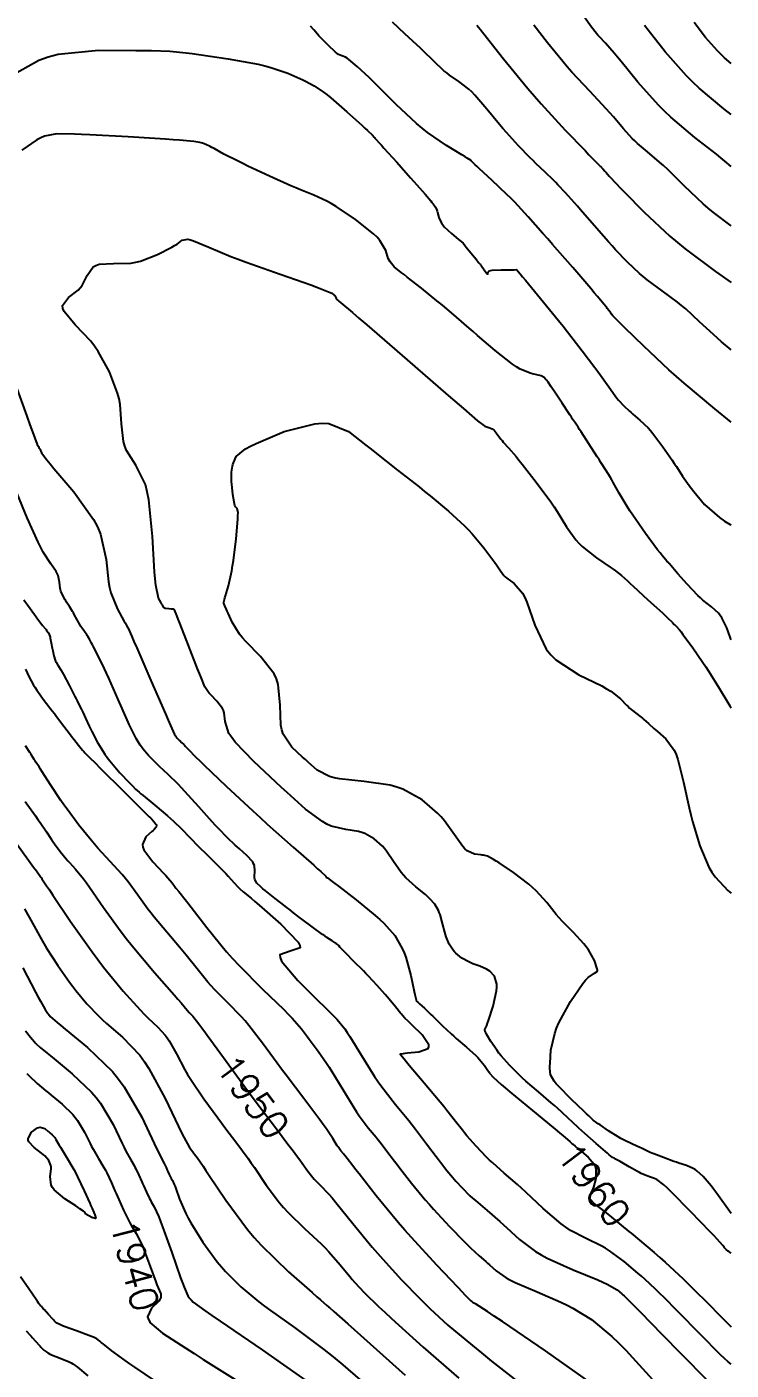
# Model space of a CAD drawing. Header units: metres. Extents: x 837475 to 838479, y 1189012 to 1191015.
# Drawn here: x 838377.8 to 838476.5, y 1189330.8 to 1189518.9 of the extents above; entities that cross this region are included whole.
import ezdxf

# ---------------------------------------------------------------- set-up
doc = ezdxf.new("R2010")
doc.units = ezdxf.units.M
doc.header["$LTSCALE"] = 0.3
doc.layers.add('COTAS 10', color=1, linetype='Continuous')
doc.layers.add('COTAS INT', color=252, linetype='Continuous')
doc.styles.get("Standard").update_dxf_attribs({"font": 'simplex.shx'})

msp = doc.modelspace()

# ---------------------------------------------------------------- linework, layer by layer
at = {"layer": 'COTAS 10'}
for points in [[(838476.51378, 1189491.08266), (838474.034, 1189492.956), (838473.312, 1189493.559), (838472.59, 1189494.186), (838469.992, 1189496.651), (838467.617, 1189498.982), (838467.036, 1189499.525), (838466.489, 1189500.022), (838464.788, 1189501.447), (838463.374, 1189502.634), (838463.006, 1189502.982), (838462.649, 1189503.337), (838461.447, 1189504.69), (838460.028, 1189506.35), (838459.534, 1189506.899), (838458.996, 1189507.487), (838456.689, 1189509.932), (838454.202, 1189512.61), (838453.551, 1189513.344), (838452.916, 1189514.075), (838450.76, 1189516.689), (838448.876, 1189519.163)], [(838476.51378, 1189433.13468), (838476.487, 1189433.199), (838476.382, 1189433.463), (838475.889, 1189434.776), (838475.208, 1189436.198), (838474.984, 1189436.531), (838474.745, 1189436.838), (838473.753, 1189437.729), (838472.567, 1189438.652), (838472.206, 1189438.979), (838471.83, 1189439.337), (838470.354, 1189440.89), (838469.053, 1189442.354), (838468.789, 1189442.656), (838468.566, 1189442.913), (838468.104, 1189443.469), (838467.892, 1189443.733), (838467.826, 1189443.806), (838467.757, 1189443.88), (838467.482, 1189444.145), (838466.85, 1189444.898), (838466.556, 1189445.28), (838466.21, 1189445.736), (838464.531, 1189448.007), (838462.735, 1189450.552), (838462.315, 1189451.18), (838461.929, 1189451.775), (838460.816, 1189453.65), (838459.988, 1189455.153), (838459.783, 1189455.514), (838459.587, 1189455.851), (838458.965, 1189456.868), (838458.26, 1189457.958), (838458.012, 1189458.341), (838457.741, 1189458.759), (838456.571, 1189460.564), (838455.479, 1189462.245), (838455.257, 1189462.585), (838455.07, 1189462.871), (838454.685, 1189463.451), (838454.302, 1189464.02), (838454.116, 1189464.298), (838453.895, 1189464.63), (838452.808, 1189466.265), (838451.71, 1189467.914), (838451.482, 1189468.255), (838451.286, 1189468.545), (838450.855, 1189469.172), (838450.638, 1189469.457), (838450.577, 1189469.532), (838450.517, 1189469.604), (838450.298, 1189469.851), (838449.883, 1189470.076), (838449.699, 1189470.135), (838449.485, 1189470.193), (838448.463, 1189470.392), (838446.954, 1189471.001), (838446.434, 1189471.318), (838445.868, 1189471.699), (838443.454, 1189473.611), (838440.976, 1189475.747), (838440.37, 1189476.269), (838439.8, 1189476.762), (838438.028, 1189478.293), (838436.331, 1189479.726), (838435.808, 1189480.157), (838435.262, 1189480.603), (838433.094, 1189482.336), (838431.102, 1189483.914), (838430.666, 1189484.261), (838430.279, 1189484.571), (838429.302, 1189485.366), (838428.724, 1189486.042), (838428.59, 1189486.277), (838428.467, 1189486.532), (838428.117, 1189487.621), (838427.299, 1189489.03), (838426.882, 1189489.486), (838426.381, 1189489.97), (838423.882, 1189491.956), (838421.135, 1189493.806), (838420.479, 1189494.204), (838419.867, 1189494.552), (838418.033, 1189495.398), (838416.139, 1189496.121), (838415.49, 1189496.391), (838414.786, 1189496.692), (838411.793, 1189498.033), (838408.781, 1189499.447), (838408.066, 1189499.794), (838407.402, 1189500.122), (838405.432, 1189501.144), (838404.046, 1189501.896), (838403.751, 1189502.053), (838403.493, 1189502.188), (838402.881, 1189502.494), (838402.404, 1189502.653), (838402.231, 1189502.697), (838402.041, 1189502.74), (838401.209, 1189502.893), (838399.219, 1189503.083), (838398.299, 1189503.149), (838397.22, 1189503.222), (838391.988, 1189503.532), (838386.637, 1189503.812), (838385.482, 1189503.865), (838384.469, 1189503.908), (838381.988, 1189503.977), (838380.291, 1189503.623), (838379.772, 1189503.4), (838379.231, 1189503.123), (838377.1, 1189501.672)], [(838375.633, 1189470.482), (838377.813, 1189464.414), (838378.245, 1189463.223), (838378.603, 1189462.245), (838379.277, 1189460.482), (838379.437, 1189460.166), (838379.472, 1189460.1), (838379.502, 1189460.043), (838379.576, 1189459.917), (838379.618, 1189459.853), (838379.638, 1189459.817), (838379.668, 1189459.753), (838379.712, 1189459.647), (838379.73, 1189459.603), (838379.751, 1189459.553), (838379.851, 1189459.317), (838380.616, 1189458.311), (838381.057, 1189457.775), (838381.597, 1189457.127), (838384.377, 1189453.858), (838387.158, 1189449.972), (838387.7, 1189448.936), (838388.142, 1189447.916), (838388.913, 1189444.377), (838389.234, 1189441.224), (838389.393, 1189440.449), (838389.581, 1189439.715), (838390.511, 1189437.418), (838391.42, 1189435.788), (838391.594, 1189435.475), (838391.735, 1189435.222), (838391.968, 1189434.809), (838391.983, 1189434.785), (838391.987, 1189434.777), (838391.992, 1189434.769), (838392.008, 1189434.738), (838392.509, 1189433.592), (838392.818, 1189432.882), (838393.202, 1189432.002), (838395.203, 1189427.401), (838397.222, 1189422.768), (838397.617, 1189421.867), (838397.94, 1189421.13), (838398.514, 1189419.85), (838398.639, 1189419.648), (838398.679, 1189419.592), (838398.721, 1189419.536), (838398.894, 1189419.336), (838399.099, 1189419.126), (838399.162, 1189419.064), (838399.227, 1189419), (838399.485, 1189418.758), (838399.793, 1189418.455), (838399.891, 1189418.353), (838399.993, 1189418.244), (838400.407, 1189417.783), (838401.5, 1189416.68), (838402.031, 1189416.165), (838402.661, 1189415.56), (838405.759, 1189412.62), (838409.472, 1189409.163), (838410.489, 1189408.231), (838411.502, 1189407.311), (838415.123, 1189404.081), (838418.009, 1189401.535), (838418.559, 1189401.045), (838419.001, 1189400.65), (838419.697, 1189400), (838419.703, 1189399.959), (838419.709, 1189399.948), (838419.718, 1189399.937), (838419.767, 1189399.894), (838419.833, 1189399.851), (838419.871, 1189399.827), (838419.942, 1189399.782), (838420.601, 1189399.284), (838420.99, 1189398.986), (838421.469, 1189398.619), (838423.947, 1189396.714), (838426.642, 1189394.508), (838427.257, 1189393.952), (838427.816, 1189393.419), (838429.363, 1189391.688), (838430.425, 1189389.874), (838430.679, 1189389.288), (838430.915, 1189388.666), (838431.619, 1189386.117), (838432.097, 1189383.873), (838432.19, 1189383.443), (838432.265, 1189383.095), (838432.396, 1189382.53), (838432.58, 1189382.359), (838432.689, 1189382.26), (838432.824, 1189382.138), (838433.519, 1189381.51), (838434.432, 1189380.665), (838434.704, 1189380.406), (838434.985, 1189380.136), (838436.066, 1189379.073), (838437.27, 1189377.92), (838437.628, 1189377.594), (838437.997, 1189377.266), (838439.418, 1189376.056), (838440.709, 1189374.919), (838440.996, 1189374.636), (838441.253, 1189374.367), (838441.924, 1189373.513), (838442.399, 1189372.799), (838442.531, 1189372.618), (838442.663, 1189372.445), (838443.144, 1189371.881), (838444.287, 1189370.848), (838444.838, 1189370.378), (838445.489, 1189369.829), (838448.685, 1189367.183), (838450.778, 1189365.464), (838451.833, 1189364.595), (838452.453, 1189364.082), (838452.964, 1189363.658), (838453.905, 1189362.86), (838454.159, 1189362.623), (838454.238, 1189362.552), (838454.32, 1189362.478), (838454.646, 1189362.192), (838455.143, 1189361.776), (838455.332, 1189361.621), (838455.544, 1189361.448), (838456.497, 1189360.679), (838457.324, 1189359.685), (838457.457, 1189359.371), (838457.547, 1189359.039), (838457.527, 1189357.699), (838457.227, 1189356.478), (838457.142, 1189356.222), (838457.057, 1189356.001), (838456.739, 1189355.5), (838456.598, 1189355.169), (838456.624, 1189355.057), (838456.677, 1189354.935), (838457.102, 1189354.417), (838457.614, 1189353.943), (838457.722, 1189353.848), (838457.815, 1189353.77), (838458.03, 1189353.618), (838458.792, 1189353.036), (838459.23, 1189352.686), (838459.766, 1189352.254), (838462.195, 1189350.278), (838462.524, 1189350.01), (838465.707, 1189347.339), (838466.512, 1189346.637), (838467.284, 1189345.952), (838469.795, 1189343.612), (838472.003, 1189341.446), (838472.583, 1189340.87), (838473.15, 1189340.304), (838475.086, 1189338.343), (838476.51378, 1189336.9124)], [(838377.565, 1189410.493), (838379.031, 1189408.453), (838379.369, 1189407.972), (838379.678, 1189407.527), (838380.546, 1189406.22), (838381.253, 1189405.15), (838381.459, 1189404.854), (838381.671, 1189404.558), (838382.472, 1189403.489), (838383.308, 1189402.458), (838383.54, 1189402.186), (838383.773, 1189401.919), (838384.619, 1189401.004), (838385.74, 1189399.649), (838386.147, 1189399.104), (838386.596, 1189398.486), (838388.565, 1189395.645), (838391.023, 1189392.228), (838391.78, 1189391.248), (838392.57, 1189390.253), (838395.699, 1189386.537), (838398.438, 1189383.406), (838398.983, 1189382.78), (838399.434, 1189382.258), (838400.293, 1189381.244), (838400.564, 1189380.913), (838400.645, 1189380.822), (838400.728, 1189380.732), (838401.052, 1189380.409), (838401.921, 1189379.327), (838402.349, 1189378.758), (838402.857, 1189378.072), (838403.087, 1189377.758), (838405.367, 1189374.623), (838408.352, 1189370.528), (838409.16, 1189369.435), (838409.959, 1189368.359), (838412.779, 1189364.623), (838414.397, 1189362.492), (838415.117, 1189361.541), (838415.613, 1189360.879), (838416.043, 1189360.298), (838417.047, 1189358.891), (838417.68, 1189358.043), (838417.876, 1189357.815), (838418.08, 1189357.59), (838418.891, 1189356.803), (838420.125, 1189355.508), (838420.595, 1189354.963), (838421.122, 1189354.337), (838423.49, 1189351.401), (838426.198, 1189348.081), (838426.939, 1189347.213), (838427.676, 1189346.366), (838430.306, 1189343.49), (838432.89, 1189340.857), (838433.597, 1189340.164), (838434.302, 1189339.486), (838436.817, 1189337.165), (838440.242, 1189334.281), (838441.52, 1189333.247), (838442.941, 1189332.112), (838449.263, 1189327.165)], [(838377.803, 1189372.39), (838378.137, 1189372.044), (838379.272, 1189370.976), (838380.461, 1189369.967), (838380.831, 1189369.658), (838381.218, 1189369.337), (838382.76, 1189368.072), (838384.246, 1189366.658), (838384.599, 1189366.242), (838384.925, 1189365.816), (838385.888, 1189364.191), (838386.675, 1189362.592), (838386.891, 1189362.183), (838387.106, 1189361.789), (838387.873, 1189360.485), (838388.612, 1189359.225), (838388.809, 1189358.858), (838389.002, 1189358.483), (838389.672, 1189357.064), (838390.157, 1189355.97), (838390.327, 1189355.586), (838390.511, 1189355.174), (838390.696, 1189354.762), (838391.373, 1189353.264), (838392.057, 1189351.846), (838392.246, 1189351.483), (838392.436, 1189351.134), (838393.118, 1189349.981), (838393.838, 1189348.623), (838394.051, 1189348.144), (838394.269, 1189347.621), (838395.108, 1189345.361), (838395.869, 1189343.22), (838396.04, 1189342.772), (838396.192, 1189342.386), (838396.597, 1189341.518), (838396.574, 1189340.931), (838396.457, 1189340.723), (838396.292, 1189340.496), (838395.297, 1189339.511), (838394.734, 1189338.296), (838394.841, 1189337.923), (838395.024, 1189337.605), (838395.063, 1189337.535), (838396.814, 1189336.004), (838400.068, 1189333.91), (838401.238, 1189333.166), (838402.524, 1189332.352), (838408.137, 1189328.822)]]:
    msp.add_lwpolyline(points, dxfattribs=at)
at = {"layer": 'COTAS INT'}
for points in [[(838476.51378, 1189499.38398), (838475.641, 1189500.154), (838475.083, 1189500.611), (838474.442, 1189501.124), (838471.439, 1189503.457), (838468.059, 1189506.293), (838467.181, 1189507.123), (838466.328, 1189507.973), (838463.457, 1189511.205), (838461.111, 1189514.083), (838460.588, 1189514.71), (838460.122, 1189515.263), (838458.896, 1189516.644), (838458.067, 1189517.537), (838457.85, 1189517.781), (838457.639, 1189518.025), (838456.92, 1189518.896), (838455.906, 1189520.357)], [(838476.51378, 1189463.57794), (838474.219, 1189465.459), (838469.937, 1189469.041), (838468.838, 1189469.998), (838467.777, 1189470.94), (838464.258, 1189474.214), (838461.6, 1189476.803), (838461.082, 1189477.313), (838460.658, 1189477.734), (838459.916, 1189478.504), (838459.764, 1189478.718), (838459.714, 1189478.787), (838459.659, 1189478.86), (838459.432, 1189479.161), (838459.159, 1189479.512), (838459.076, 1189479.616), (838458.99, 1189479.723), (838458.653, 1189480.138), (838457.768, 1189481.184), (838457.337, 1189481.689), (838456.826, 1189482.288), (838454.305, 1189485.23), (838451.495, 1189488.485), (838450.801, 1189489.282), (838450.143, 1189490.032), (838448.071, 1189492.364), (838446.177, 1189494.386), (838445.631, 1189494.942), (838445.076, 1189495.496), (838442.995, 1189497.481), (838441.262, 1189499.078), (838440.928, 1189499.387), (838440.656, 1189499.638), (838440.196, 1189500.066), (838440.146, 1189500.121), (838440.118, 1189500.153), (838440.066, 1189500.216), (838439.509, 1189500.577), (838439.176, 1189500.782), (838438.766, 1189501.032), (838436.639, 1189502.311), (838433.953, 1189504.153), (838433.19, 1189504.758), (838432.419, 1189505.404), (838429.566, 1189508.077), (838426.961, 1189510.682), (838426.345, 1189511.284), (838425.776, 1189511.835), (838424.103, 1189513.394), (838422.939, 1189514.364), (838422.691, 1189514.544), (838422.474, 1189514.685), (838421.959, 1189514.872), (838421.476, 1189515.064), (838421.28, 1189515.207), (838421.057, 1189515.391), (838420.026, 1189516.379), (838418.983, 1189517.465), (838418.752, 1189517.71), (838418.546, 1189517.931), (838418.01, 1189518.525), (838417.555, 1189519.034)], [(838476.51378, 1189473.71414), (838475.154, 1189474.857), (838474.591, 1189475.351), (838474.036, 1189475.848), (838472.097, 1189477.663), (838470.14, 1189479.439), (838469.574, 1189479.912), (838468.998, 1189480.376), (838466.827, 1189481.984), (838464.722, 1189483.541), (838464.186, 1189483.973), (838463.671, 1189484.406), (838461.984, 1189485.974), (838460.322, 1189487.719), (838459.823, 1189488.264), (838459.308, 1189488.835), (838457.309, 1189491.118), (838455.413, 1189493.317), (838454.962, 1189493.835), (838454.544, 1189494.314), (838453.303, 1189495.713), (838452.24, 1189496.848), (838451.933, 1189497.16), (838451.622, 1189497.471), (838450.453, 1189498.586), (838449.151, 1189499.825), (838448.755, 1189500.215), (838448.344, 1189500.625), (838446.733, 1189502.274), (838445.008, 1189504.147), (838444.525, 1189504.698), (838444.041, 1189505.264), (838442.274, 1189507.424), (838440.588, 1189509.387), (838440.155, 1189509.828), (838439.736, 1189510.226), (838438.345, 1189511.29), (838437.022, 1189512.197), (838436.647, 1189512.495), (838436.267, 1189512.813), (838434.863, 1189514.13), (838433.366, 1189515.602), (838432.928, 1189516.019), (838432.48, 1189516.439), (838430.778, 1189517.989), (838429.063, 1189519.616)], [(838440.89, 1189519.181), (838441.317, 1189518.639), (838441.845, 1189517.968), (838444.6, 1189514.481), (838448.008, 1189510.318), (838448.948, 1189509.222), (838449.888, 1189508.15), (838453.269, 1189504.481), (838456.033, 1189501.611), (838456.583, 1189501.043), (838457.04, 1189500.573), (838457.912, 1189499.691), (838458.167, 1189499.447), (838458.235, 1189499.379), (838458.302, 1189499.311), (838458.535, 1189499.062), (838458.807, 1189498.756), (838458.898, 1189498.651), (838458.997, 1189498.538), (838459.411, 1189498.057), (838460.444, 1189496.955), (838460.932, 1189496.45), (838461.508, 1189495.859), (838464.317, 1189493.003), (838467.908, 1189489.647), (838468.976, 1189488.741), (838470.076, 1189487.845), (838474.317, 1189484.693), (838476.51378, 1189483.1656)], [(838476.51378, 1189506.67765), (838475.467, 1189507.471), (838472.053, 1189510.347), (838471.155, 1189511.202), (838470.278, 1189512.081), (838467.282, 1189515.467), (838464.874, 1189518.492), (838464.366, 1189519.144)], [(838476.51378, 1189513.83864), (838475.577, 1189514.628), (838475.077, 1189515.103), (838474.589, 1189515.593), (838472.922, 1189517.477), (838471.317, 1189519.576)], [(838375.335, 1189511.965), (838379.475, 1189514.3), (838380.793, 1189514.746), (838382.185, 1189515.104), (838387.836, 1189515.673), (838393.103, 1189515.654), (838394.254, 1189515.642), (838395.272, 1189515.628), (838397.836, 1189515.552), (838400.126, 1189515.329), (838400.97, 1189515.221), (838401.905, 1189515.093), (838406.043, 1189514.467), (838410.205, 1189513.701), (838411.155, 1189513.485), (838412.018, 1189513.267), (838414.405, 1189512.469), (838416.071, 1189511.707), (838416.478, 1189511.513), (838416.863, 1189511.325), (838418.058, 1189510.706), (838419.399, 1189509.799), (838419.875, 1189509.43), (838420.397, 1189509.009), (838422.658, 1189507.063), (838424.765, 1189505.169), (838425.19, 1189504.782), (838425.546, 1189504.454), (838426.256, 1189503.762), (838426.484, 1189503.497), (838426.536, 1189503.437), (838426.582, 1189503.383), (838426.707, 1189503.238), (838427.213, 1189502.676), (838427.5, 1189502.359), (838427.85, 1189501.972), (838429.642, 1189499.991), (838431.597, 1189497.819), (838432.05, 1189497.312), (838432.464, 1189496.845), (838433.639, 1189495.498), (838434.421, 1189494.563), (838434.587, 1189494.356), (838434.731, 1189494.171), (838435.072, 1189493.689), (838435.265, 1189493.268), (838435.317, 1189493.121), (838435.369, 1189492.961), (838435.548, 1189492.273), (838435.926, 1189491.452), (838436.103, 1189491.208), (838436.311, 1189490.957), (838437.32, 1189489.992), (838438.307, 1189489.169), (838438.501, 1189489.008), (838438.66, 1189488.876), (838438.945, 1189488.64), (838439.15, 1189488.403), (838439.259, 1189488.271), (838439.39, 1189488.109), (838440.71, 1189486.453), (838440.842, 1189486.29), (838440.952, 1189486.156), (838441.165, 1189485.91), (838441.32, 1189485.724), (838441.394, 1189485.627), (838441.482, 1189485.511), (838441.909, 1189484.93), (838442.296, 1189484.43), (838442.358, 1189484.365), (838442.4, 1189484.333), (838442.388, 1189484.482), (838442.596, 1189484.768), (838442.776, 1189484.822), (838443.01, 1189484.865), (838444.3, 1189484.926), (838445.621, 1189484.922), (838445.875, 1189484.924), (838446.081, 1189484.927), (838446.42, 1189484.947), (838446.954, 1189484.342), (838447.282, 1189483.951), (838447.689, 1189483.462), (838449.81, 1189480.889), (838452.306, 1189477.817), (838452.949, 1189477.013), (838453.571, 1189476.23), (838455.643, 1189473.57), (838457.389, 1189471.261), (838457.806, 1189470.698), (838458.194, 1189470.168), (838459.353, 1189468.532), (838460.269, 1189467.257), (838460.504, 1189466.956), (838460.73, 1189466.677), (838461.48, 1189465.856), (838462.248, 1189465.144), (838462.486, 1189464.934), (838462.735, 1189464.718), (838463.726, 1189463.891), (838464.864, 1189462.792), (838465.206, 1189462.406), (838465.559, 1189461.983), (838466.93, 1189460.159), (838468.236, 1189458.275), (838468.548, 1189457.816), (838468.839, 1189457.383), (838469.711, 1189456.043), (838470.627, 1189454.726), (838470.946, 1189454.308), (838471.293, 1189453.866), (838472.781, 1189452.078), (838474.87, 1189450.224), (838475.595, 1189449.741), (838476.383, 1189449.271), (838476.51378, 1189449.20956)], [(838476.51378, 1189347.22197), (838476.323, 1189347.354), (838476.197, 1189347.444), (838476.088, 1189347.526), (838475.818, 1189347.743), (838475.643, 1189347.924), (838475.594, 1189347.982), (838475.544, 1189348.043), (838475.358, 1189348.295), (838474.554, 1189349.187), (838474.114, 1189349.652), (838473.58, 1189350.213), (838470.867, 1189353.026), (838468.112, 1189355.809), (838467.552, 1189356.351), (838467.079, 1189356.793), (838466.103, 1189357.562), (838465.643, 1189357.71), (838465.496, 1189357.761), (838465.341, 1189357.815), (838464.708, 1189358.046), (838463.908, 1189358.397), (838463.647, 1189358.528), (838463.369, 1189358.673), (838462.223, 1189359.318), (838461.176, 1189359.928), (838460.961, 1189360.051), (838460.779, 1189360.154), (838460.39, 1189360.361), (838460.208, 1189360.45), (838460.155, 1189360.479), (838460.102, 1189360.51), (838459.902, 1189360.635), (838459.422, 1189361.017), (838459.192, 1189361.21), (838458.92, 1189361.44), (838457.587, 1189362.585), (838456.016, 1189363.968), (838455.595, 1189364.349), (838455.18, 1189364.728), (838454.214, 1189365.635), (838453.727, 1189366.091), (838452.779, 1189366.968), (838452.218, 1189367.486), (838451.768, 1189367.886), (838451.302, 1189368.292), (838449.502, 1189369.808), (838447.728, 1189371.325), (838447.279, 1189371.732), (838446.849, 1189372.133), (838445.448, 1189373.536), (838444.267, 1189374.877), (838443.976, 1189375.24), (838443.7, 1189375.599), (838442.833, 1189376.863), (838442.239, 1189377.876), (838442.136, 1189378.076), (838442.06, 1189378.242), (838442.006, 1189378.549), (838442.253, 1189379.1), (838442.366, 1189379.419), (838442.499, 1189379.811), (838443.139, 1189381.826), (838443.641, 1189383.979), (838443.685, 1189384.457), (838443.689, 1189384.884), (838443.362, 1189386.001), (838442.685, 1189386.692), (838442.468, 1189386.849), (838442.239, 1189386.993), (838441.302, 1189387.392), (838440.295, 1189387.756), (838440.021, 1189387.878), (838439.749, 1189388.009), (838438.782, 1189388.557), (838437.926, 1189389.226), (838437.724, 1189389.434), (838437.537, 1189389.651), (838436.987, 1189390.516), (838436.568, 1189391.524), (838436.464, 1189391.832), (838436.365, 1189392.152), (838436.048, 1189393.411), (838435.711, 1189394.635), (838435.599, 1189394.933), (838435.479, 1189395.212), (838434.976, 1189396.074), (838434.233, 1189396.902), (838433.96, 1189397.16), (838433.66, 1189397.43), (838432.334, 1189398.513), (838430.934, 1189399.766), (838430.586, 1189400.145), (838430.255, 1189400.537), (838429.204, 1189402.065), (838428.219, 1189403.54), (838427.929, 1189403.898), (838427.633, 1189404.234), (838426.501, 1189405.266), (838425.17, 1189406.001), (838424.747, 1189406.15), (838424.302, 1189406.276), (838422.498, 1189406.534), (838420.446, 1189407.038), (838419.844, 1189407.32), (838419.227, 1189407.662), (838416.878, 1189409.411), (838414.274, 1189411.741), (838413.497, 1189412.45), (838412.696, 1189413.186), (838409.599, 1189416.078), (838407.003, 1189418.802), (838406.517, 1189419.434), (838406.133, 1189420.013), (838405.588, 1189421.659), (838405.483, 1189422.889), (838405.376, 1189423.206), (838405.235, 1189423.511), (838404.443, 1189424.527), (838403.571, 1189425.413), (838403.379, 1189425.637), (838403.208, 1189425.852), (838402.771, 1189426.549), (838402.237, 1189427.82), (838402.004, 1189428.396), (838401.736, 1189429.069), (838400.461, 1189432.308), (838399.239, 1189435.43), (838399.003, 1189436.028), (838398.812, 1189436.512), (838398.492, 1189437.301), (838398.457, 1189437.337), (838398.445, 1189437.346), (838398.431, 1189437.355), (838398.375, 1189437.384), (838398.232, 1189437.409), (838398.164, 1189437.415), (838398.085, 1189437.421), (838397.694, 1189437.439), (838397.298, 1189437.488), (838397.214, 1189437.513), (838397.141, 1189437.543), (838396.973, 1189437.692), (838396.808, 1189437.998), (838396.737, 1189438.126), (838396.656, 1189438.273), (838396.273, 1189438.962), (838395.867, 1189440.777), (838395.771, 1189441.634), (838395.682, 1189442.644), (838395.42, 1189447.572), (838394.927, 1189452.713), (838394.692, 1189453.858), (838394.415, 1189454.882), (838393.061, 1189457.572), (838391.768, 1189459.617), (838391.529, 1189460.234), (838391.342, 1189460.874), (838391.096, 1189463.366), (838390.891, 1189466.082), (838390.729, 1189466.863), (838390.522, 1189467.656), (838389.396, 1189470.624), (838387.795, 1189473.489), (838387.289, 1189474.218), (838386.756, 1189474.919), (838384.602, 1189477.215), (838383.035, 1189479.09), (838382.871, 1189479.525), (838382.823, 1189479.924), (838383.629, 1189481.059), (838384.986, 1189482.078), (838385.287, 1189482.404), (838385.555, 1189482.748), (838386.255, 1189484.15), (838387.122, 1189485.333), (838387.496, 1189485.539), (838387.928, 1189485.694), (838389.974, 1189485.816), (838392.393, 1189485.872), (838393.061, 1189485.986), (838393.727, 1189486.142), (838396.128, 1189487.058), (838398.116, 1189488.096), (838398.523, 1189488.33), (838398.867, 1189488.539), (838399.593, 1189489.1), (838400.354, 1189489.195), (838400.722, 1189489.111), (838401.157, 1189488.979), (838403.294, 1189488.104), (838406.397, 1189486.8), (838407.441, 1189486.397), (838408.565, 1189485.977), (838413.294, 1189484.31), (838417.6, 1189482.816), (838418.457, 1189482.506), (838419.17, 1189482.239), (838420.535, 1189481.649), (838420.88, 1189481.375), (838420.949, 1189481.308), (838421.007, 1189481.246), (838421.12, 1189481.051), (838421.168, 1189480.901), (838421.185, 1189480.866), (838421.203, 1189480.833), (838421.283, 1189480.74), (838421.418, 1189480.63), (838421.471, 1189480.588), (838421.531, 1189480.54), (838421.806, 1189480.322), (838423.427, 1189478.939), (838424.336, 1189478.157), (838425.444, 1189477.201), (838431.107, 1189472.305), (838436.855, 1189467.332), (838438.992, 1189465.484), (838440.96, 1189463.784), (838441.662, 1189463.247), (838441.839, 1189463.138), (838442.008, 1189463.046), (838442.554, 1189462.857), (838443.038, 1189462.665), (838443.167, 1189462.571), (838443.294, 1189462.459), (838443.736, 1189461.91), (838444.236, 1189461.215), (838444.4, 1189461.011), (838444.575, 1189460.802), (838445.298, 1189460.008), (838446.38, 1189458.764), (838446.781, 1189458.272), (838447.226, 1189457.716), (838449.198, 1189455.173), (838451.222, 1189452.416), (838451.699, 1189451.725), (838452.14, 1189451.065), (838453.432, 1189448.943), (838454.725, 1189447.107), (838455.165, 1189446.628), (838455.642, 1189446.161), (838457.664, 1189444.583), (838459.567, 1189443.296), (838459.969, 1189443.015), (838460.317, 1189442.765), (838461.123, 1189442.131), (838461.968, 1189441.352), (838462.342, 1189441.011), (838462.776, 1189440.616), (838464.845, 1189438.735), (838466.87, 1189436.886), (838467.276, 1189436.511), (838467.615, 1189436.195), (838468.279, 1189435.546), (838468.499, 1189435.307), (838468.558, 1189435.25), (838468.616, 1189435.196), (838468.818, 1189435.031), (838469.277, 1189434.501), (838469.498, 1189434.216), (838469.759, 1189433.872), (838471.038, 1189432.13), (838472.559, 1189429.95), (838472.972, 1189429.329), (838473.381, 1189428.7), (838474.832, 1189426.365), (838476.067, 1189424.317), (838476.34, 1189423.868), (838476.51378, 1189423.58526)], [(838476.51378, 1189352.79616), (838476.289, 1189353.1), (838474.511, 1189355.598), (838474.094, 1189356.153), (838473.712, 1189356.65), (838472.605, 1189357.952), (838471.705, 1189358.745), (838471.453, 1189358.921), (838471.198, 1189359.078), (838470.266, 1189359.485), (838469.194, 1189359.831), (838468.851, 1189359.948), (838468.488, 1189360.075), (838467.012, 1189360.613), (838465.665, 1189361.128), (838465.384, 1189361.24), (838465.142, 1189361.34), (838464.6, 1189361.591), (838464.135, 1189361.829), (838463.941, 1189361.921), (838463.719, 1189362.023), (838462.684, 1189362.486), (838461.428, 1189363.1), (838461.067, 1189363.299), (838460.7, 1189363.509), (838459.326, 1189364.372), (838458.14, 1189365.173), (838457.891, 1189365.345), (838457.678, 1189365.495), (838457.195, 1189365.858), (838456.565, 1189366.442), (838456.259, 1189366.731), (838455.896, 1189367.077), (838454.11, 1189368.785), (838452.348, 1189370.564), (838452.001, 1189370.954), (838451.715, 1189371.3), (838451.191, 1189372.176), (838451.123, 1189373.065), (838451.125, 1189373.419), (838451.137, 1189373.819), (838451.253, 1189375.653), (838451.784, 1189377.995), (838452.056, 1189378.716), (838452.382, 1189379.468), (838454.014, 1189382.445), (838455.737, 1189384.989), (838456.121, 1189385.468), (838456.464, 1189385.85), (838457.366, 1189386.417), (838457.751, 1189386.647), (838457.769, 1189386.817), (838457.747, 1189387.033), (838457.348, 1189388.194), (838456.5, 1189389.684), (838456.195, 1189390.106), (838455.861, 1189390.534), (838454.402, 1189392.115), (838452.822, 1189393.737), (838452.412, 1189394.191), (838452.013, 1189394.647), (838450.67, 1189396.309), (838449.183, 1189397.975), (838448.693, 1189398.434), (838448.17, 1189398.891), (838446, 1189400.531), (838443.99, 1189401.872), (838443.568, 1189402.14), (838443.205, 1189402.364), (838442.377, 1189402.802), (838441.822, 1189402.939), (838441.63, 1189402.973), (838441.421, 1189403.005), (838440.53, 1189403.109), (838439.497, 1189403.579), (838439.199, 1189403.843), (838438.896, 1189404.164), (838437.757, 1189405.808), (838436.346, 1189407.787), (838435.87, 1189408.321), (838435.358, 1189408.847), (838433.203, 1189410.695), (838430.499, 1189412.188), (838429.641, 1189412.491), (838428.736, 1189412.746), (838425.072, 1189413.27), (838421.646, 1189413.643), (838420.89, 1189413.804), (838420.218, 1189413.99), (838418.487, 1189414.869), (838417.226, 1189415.998), (838416.849, 1189416.342), (838416.461, 1189416.699), (838414.96, 1189418.099), (838413.745, 1189419.902), (838413.537, 1189420.512), (838413.384, 1189421.17), (838413.296, 1189423.948), (838413.046, 1189426.875), (838412.791, 1189427.627), (838412.455, 1189428.355), (838410.571, 1189430.771), (838408.496, 1189432.88), (838408.039, 1189433.412), (838407.633, 1189433.923), (838406.594, 1189435.583), (838406.006, 1189436.855), (838405.884, 1189437.121), (838405.781, 1189437.349), (838405.558, 1189437.863), (838405.468, 1189438.087), (838405.449, 1189438.132), (838405.432, 1189438.17), (838405.392, 1189438.249), (838405.378, 1189438.287), (838405.377, 1189438.299), (838405.378, 1189438.312), (838405.392, 1189438.368), (838405.51, 1189438.762), (838405.575, 1189438.988), (838405.654, 1189439.266), (838406.06, 1189440.695), (838406.529, 1189442.776), (838406.648, 1189443.465), (838406.763, 1189444.203), (838407.141, 1189447.276), (838407.374, 1189449.988), (838407.398, 1189450.499), (838407.404, 1189450.905), (838407.277, 1189451.502), (838407.04, 1189451.749), (838406.976, 1189451.935), (838406.914, 1189452.171), (838406.694, 1189453.448), (838406.532, 1189454.905), (838406.505, 1189455.256), (838406.487, 1189455.583), (838406.487, 1189456.575), (838406.621, 1189457.427), (838406.687, 1189457.667), (838406.765, 1189457.909), (838407.152, 1189458.795), (838408.468, 1189459.874), (838409.132, 1189460.236), (838409.926, 1189460.626), (838413.875, 1189462.264), (838418.176, 1189463.376), (838419.191, 1189463.433), (838420.131, 1189463.382), (838422.89, 1189462.294), (838425.323, 1189460.372), (838426.057, 1189459.795), (838426.816, 1189459.199), (838429.776, 1189456.886), (838432.77, 1189454.517), (838433.552, 1189453.885), (838434.312, 1189453.265), (838436.886, 1189451.111), (838439.135, 1189449.059), (838439.69, 1189448.501), (838440.217, 1189447.949), (838441.875, 1189445.993), (838443.12, 1189444.329), (838443.386, 1189443.96), (838443.617, 1189443.631), (838444.169, 1189442.775), (838444.666, 1189442.142), (838444.863, 1189441.953), (838445.086, 1189441.759), (838446.107, 1189441.008), (838447.274, 1189439.634), (838447.589, 1189439.047), (838447.9, 1189438.371), (838448.995, 1189435.182), (838450.595, 1189431.814), (838451.226, 1189431.026), (838451.937, 1189430.3), (838455.182, 1189428.196), (838458.374, 1189426.648), (838459.052, 1189426.272), (838459.641, 1189425.92), (838461.026, 1189424.836), (838461.834, 1189423.969), (838462.059, 1189423.753), (838462.284, 1189423.547), (838463.104, 1189422.889), (838463.884, 1189422.3), (838464.085, 1189422.138), (838464.279, 1189421.976), (838464.924, 1189421.395), (838465.66, 1189420.715), (838465.911, 1189420.492), (838466.184, 1189420.253), (838467.339, 1189419.264), (838468.509, 1189417.67), (838468.79, 1189417.051), (838469.053, 1189416.354), (838469.849, 1189413.191), (838470.609, 1189409.59), (838470.849, 1189408.616), (838471.102, 1189407.652), (838472.123, 1189404.254), (838473.4, 1189401.273), (838473.814, 1189400.572), (838474.255, 1189399.924), (838476.065, 1189398.032), (838476.51378, 1189397.63374)], [(838476.51378, 1189331.69311), (838476.082, 1189332.013), (838475.603, 1189332.453), (838475.029, 1189333.001), (838472.154, 1189335.881), (838469.069, 1189339.029), (838468.36, 1189339.746), (838467.716, 1189340.395), (838465.916, 1189342.182), (838464.399, 1189343.595), (838463.933, 1189344.009), (838463.447, 1189344.433), (838461.524, 1189346.046), (838459.459, 1189347.559), (838458.882, 1189347.92), (838458.304, 1189348.256), (838456.199, 1189349.257), (838453.985, 1189350.417), (838453.338, 1189350.852), (838452.676, 1189351.337), (838450.162, 1189353.5), (838447.738, 1189355.77), (838447.132, 1189356.322), (838446.555, 1189356.841), (838444.707, 1189358.441), (838443.094, 1189359.858), (838442.664, 1189360.263), (838442.242, 1189360.672), (838440.78, 1189362.195), (838439.476, 1189363.674), (838439.153, 1189364.057), (838438.847, 1189364.427), (838437.88, 1189365.668), (838436.683, 1189367.202), (838436.233, 1189367.757), (838435.73, 1189368.369), (838433.483, 1189371.05), (838431.405, 1189373.513), (838431.009, 1189373.986), (838430.69, 1189374.37), (838430.187, 1189375.003), (838430.189, 1189375.048), (838430.19, 1189375.061), (838430.19, 1189375.119), (838430.584, 1189375.192), (838430.832, 1189375.222), (838431.141, 1189375.256), (838432.761, 1189375.415), (838434.054, 1189375.891), (838434.158, 1189376.125), (838434.15, 1189376.403), (838433.204, 1189377.779), (838431.822, 1189379.157), (838431.539, 1189379.436), (838431.3, 1189379.672), (838430.801, 1189380.154), (838430.467, 1189380.513), (838430.332, 1189380.671), (838430.18, 1189380.853), (838429.478, 1189381.723), (838428.587, 1189382.811), (838428.314, 1189383.131), (838428.031, 1189383.46), (838426.916, 1189384.714), (838425.691, 1189386.027), (838425.339, 1189386.393), (838424.981, 1189386.759), (838423.642, 1189388.091), (838422.502, 1189389.212), (838422.27, 1189389.445), (838422.074, 1189389.645), (838421.669, 1189390.09), (838421.515, 1189390.286), (838421.478, 1189390.329), (838421.443, 1189390.368), (838421.338, 1189390.467), (838421.168, 1189390.583), (838421.093, 1189390.632), (838421.005, 1189390.687), (838420.584, 1189390.949), (838419.848, 1189391.439), (838419.562, 1189391.639), (838419.239, 1189391.868), (838417.773, 1189392.925), (838416.337, 1189393.981), (838416.033, 1189394.208), (838415.77, 1189394.408), (838415.157, 1189394.894), (838414.554, 1189395.385), (838414.296, 1189395.587), (838414, 1189395.819), (838412.605, 1189396.893), (838411.203, 1189397.998), (838410.904, 1189398.248), (838410.642, 1189398.474), (838410.016, 1189399.09), (838409.747, 1189399.615), (838409.711, 1189399.784), (838409.692, 1189399.964), (838409.76, 1189400.699), (838409.698, 1189401.524), (838409.596, 1189401.761), (838409.458, 1189402.001), (838408.653, 1189402.896), (838407.6, 1189403.835), (838407.305, 1189404.103), (838407.01, 1189404.374), (838405.93, 1189405.379), (838404.648, 1189406.669), (838404.225, 1189407.12), (838403.772, 1189407.611), (838401.889, 1189409.72), (838399.97, 1189411.857), (838399.494, 1189412.365), (838399.043, 1189412.838), (838397.613, 1189414.243), (838396.418, 1189415.366), (838396.115, 1189415.66), (838395.824, 1189415.946), (838394.872, 1189416.921), (838394.07, 1189417.85), (838393.874, 1189418.108), (838393.688, 1189418.367), (838393.11, 1189419.302), (838392.419, 1189420.71), (838392.162, 1189421.265), (838391.877, 1189421.893), (838390.611, 1189424.76), (838389.295, 1189427.73), (838388.979, 1189428.422), (838388.683, 1189429.058), (838387.788, 1189430.885), (838387.14, 1189432.13), (838387, 1189432.399), (838386.878, 1189432.635), (838386.579, 1189433.213), (838386.356, 1189433.597), (838386.282, 1189433.711), (838386.203, 1189433.828), (838385.869, 1189434.276), (838385.492, 1189434.81), (838385.385, 1189434.981), (838385.276, 1189435.161), (838384.874, 1189435.895), (838384.458, 1189436.667), (838384.341, 1189436.871), (838384.223, 1189437.071), (838383.789, 1189437.76), (838383.376, 1189438.399), (838383.27, 1189438.568), (838383.169, 1189438.734), (838382.839, 1189439.303), (838382.588, 1189439.923), (838382.537, 1189440.121), (838382.494, 1189440.331), (838382.407, 1189441.182), (838382.199, 1189442.138), (838382.079, 1189442.413), (838381.933, 1189442.693), (838381.182, 1189443.743), (838380.109, 1189445.391), (838379.76, 1189446.048), (838379.388, 1189446.792), (838377.857, 1189450.207), (838376.434, 1189453.589)], [(838377.389, 1189438.721), (838378.251, 1189437.493), (838379.107, 1189436.31), (838379.307, 1189436.042), (838379.491, 1189435.799), (838380.021, 1189435.136), (838380.403, 1189434.671), (838380.493, 1189434.553), (838380.577, 1189434.44), (838380.824, 1189434.069), (838381.01, 1189433.648), (838381.056, 1189433.503), (838381.099, 1189433.346), (838381.233, 1189432.676), (838381.358, 1189431.943), (838381.396, 1189431.747), (838381.434, 1189431.553), (838381.584, 1189430.873), (838381.769, 1189430.267), (838381.83, 1189430.119), (838381.895, 1189429.98), (838382.164, 1189429.547), (838382.585, 1189428.888), (838382.746, 1189428.606), (838382.926, 1189428.28), (838383.734, 1189426.744), (838384.528, 1189425.199), (838384.698, 1189424.868), (838384.847, 1189424.579), (838385.206, 1189423.885), (838385.464, 1189423.358), (838385.549, 1189423.175), (838385.64, 1189422.975), (838386.02, 1189422.12), (838386.533, 1189421.018), (838386.708, 1189420.664), (838386.899, 1189420.289), (838387.707, 1189418.755), (838388.738, 1189417.086), (838389.069, 1189416.625), (838389.42, 1189416.164), (838390.851, 1189414.506), (838392.133, 1189413.149), (838392.391, 1189412.878), (838392.606, 1189412.653), (838393.03, 1189412.221), (838393.537, 1189411.792), (838393.805, 1189411.569), (838394.128, 1189411.301), (838395.756, 1189409.96), (838397.537, 1189408.454), (838397.956, 1189408.083), (838398.345, 1189407.732), (838399.481, 1189406.627), (838400.655, 1189405.423), (838401.066, 1189405.008), (838401.514, 1189404.558), (838403.445, 1189402.641), (838405.295, 1189400.792), (838405.692, 1189400.386), (838406.04, 1189400.024), (838406.88, 1189399.101), (838407.386, 1189398.527), (838407.523, 1189398.387), (838407.659, 1189398.254), (838408.135, 1189397.844), (838409.229, 1189396.932), (838409.753, 1189396.483), (838410.373, 1189395.95), (838413.411, 1189393.314), (838415.84, 1189390.791), (838416.076, 1189390.328), (838416.123, 1189389.967), (838414.715, 1189389.517), (838413.268, 1189389.019), (838413.29, 1189388.629), (838413.496, 1189388.129), (838415.767, 1189385.41), (838418.726, 1189382.481), (838419.365, 1189381.849), (838419.927, 1189381.294), (838421.307, 1189379.935), (838422.357, 1189378.645), (838422.711, 1189378.134), (838423.092, 1189377.556), (838424.699, 1189374.912), (838426.516, 1189371.984), (838427.031, 1189371.227), (838427.551, 1189370.494), (838429.47, 1189368.039), (838431.327, 1189365.796), (838431.808, 1189365.196), (838432.275, 1189364.606), (838433.841, 1189362.549), (838435.17, 1189360.76), (838435.487, 1189360.338), (838435.782, 1189359.948), (838436.665, 1189358.804), (838437.443, 1189357.859), (838437.672, 1189357.594), (838437.906, 1189357.328), (838438.804, 1189356.354), (838439.911, 1189355.27), (838440.278, 1189354.933), (838440.67, 1189354.582), (838442.306, 1189353.18), (838444.103, 1189351.642), (838444.598, 1189351.204), (838445.092, 1189350.761), (838446.863, 1189349.117), (838449.086, 1189347.448), (838449.865, 1189346.99), (838450.714, 1189346.533), (838454.368, 1189344.896), (838457.816, 1189343.475), (838458.534, 1189343.154), (838459.151, 1189342.864), (838460.525, 1189342.081), (838461.187, 1189341.526), (838461.354, 1189341.38), (838461.514, 1189341.237), (838462.037, 1189340.751), (838463.429, 1189339.345), (838464.138, 1189338.622), (838464.987, 1189337.755), (838469.223, 1189333.42), (838473.452, 1189329.181)], [(838377.632, 1189429.02), (838378.093, 1189427.996), (838378.751, 1189426.781), (838378.976, 1189426.421), (838379.219, 1189426.051), (838380.254, 1189424.63), (838381.38, 1189423.171), (838381.681, 1189422.777), (838381.978, 1189422.387), (838383.013, 1189421.017), (838383.937, 1189419.791), (838384.164, 1189419.492), (838384.378, 1189419.211), (838385.047, 1189418.345), (838385.625, 1189417.64), (838385.781, 1189417.461), (838385.936, 1189417.289), (838386.484, 1189416.726), (838387.501, 1189415.728), (838387.951, 1189415.282), (838388.475, 1189414.763), (838390.976, 1189412.275), (838393.4, 1189409.864), (838393.875, 1189409.395), (838394.264, 1189409.01), (838394.961, 1189408.336), (838395.148, 1189408.165), (838395.217, 1189408.098), (838395.292, 1189408.023), (838395.624, 1189407.681), (838395.904, 1189407.319), (838395.947, 1189407.232), (838395.974, 1189407.15), (838395.948, 1189406.899), (838395.647, 1189406.556), (838395.501, 1189406.415), (838395.328, 1189406.255), (838394.476, 1189405.514), (838394.002, 1189404.449), (838394.066, 1189404.085), (838394.216, 1189403.692), (838395.466, 1189402.021), (838396.976, 1189400.433), (838397.29, 1189400.092), (838397.559, 1189399.793), (838398.154, 1189399.069), (838398.484, 1189398.611), (838398.585, 1189398.479), (838398.691, 1189398.346), (838399.111, 1189397.847), (838399.983, 1189396.764), (838400.375, 1189396.262), (838400.831, 1189395.672), (838403.02, 1189392.812), (838405.808, 1189389.406), (838406.643, 1189388.472), (838407.505, 1189387.542), (838410.842, 1189384.215), (838413.818, 1189381.352), (838414.452, 1189380.715), (838415.003, 1189380.144), (838416.308, 1189378.643), (838417.132, 1189377.516), (838417.381, 1189377.182), (838417.639, 1189376.837), (838418.643, 1189375.511), (838419.817, 1189373.842), (838420.181, 1189373.281), (838420.563, 1189372.678), (838422.082, 1189370.144), (838423.622, 1189367.613), (838424.016, 1189367.011), (838424.396, 1189366.453), (838425.651, 1189364.797), (838426.76, 1189363.459), (838427.047, 1189363.101), (838427.325, 1189362.749), (838428.26, 1189361.521), (838429.326, 1189360.108), (838429.687, 1189359.639), (838430.077, 1189359.135), (838431.724, 1189357.033), (838433.654, 1189354.687), (838434.222, 1189354.029), (838434.805, 1189353.368), (838437.033, 1189350.953), (838439.085, 1189348.84), (838439.558, 1189348.369), (838439.988, 1189347.949), (838441.197, 1189346.843), (838442.131, 1189346.045), (838442.388, 1189345.818), (838442.644, 1189345.588), (838443.563, 1189344.734), (838445.002, 1189343.755), (838445.585, 1189343.446), (838446.248, 1189343.121), (838449.311, 1189341.81), (838452.664, 1189340.352), (838453.51, 1189339.934), (838454.319, 1189339.51), (838456.945, 1189337.926), (838459.78, 1189335.575), (838460.721, 1189334.667), (838461.73, 1189333.647), (838465.939, 1189329.038)], [(838456.898, 1189329.033), (838450.514, 1189333.559), (838444.488, 1189337.636), (838443.316, 1189338.423), (838442.358, 1189339.062), (838440.69, 1189340.134), (838440.463, 1189340.231), (838440.414, 1189340.255), (838440.37, 1189340.278), (838440.264, 1189340.351), (838440.196, 1189340.414), (838440.158, 1189340.448), (838440.089, 1189340.507), (838439.306, 1189341.316), (838438.837, 1189341.805), (838438.259, 1189342.41), (838435.261, 1189345.552), (838431.703, 1189349.409), (838430.772, 1189350.465), (838429.865, 1189351.515), (838426.783, 1189355.261), (838424.371, 1189358.321), (838423.887, 1189358.939), (838423.482, 1189359.456), (838422.679, 1189360.493), (838422.376, 1189360.891), (838422.285, 1189361.006), (838422.192, 1189361.122), (838421.833, 1189361.556), (838421.426, 1189362.093), (838421.302, 1189362.274), (838421.175, 1189362.469), (838420.675, 1189363.29), (838419.734, 1189364.699), (838419.327, 1189365.265), (838418.857, 1189365.907), (838416.633, 1189368.861), (838414.14, 1189372.152), (838413.501, 1189373.007), (838412.883, 1189373.837), (838410.837, 1189376.633), (838408.93, 1189379.108), (838408.4, 1189379.736), (838407.87, 1189380.34), (838405.947, 1189382.312), (838404.117, 1189384.137), (838403.644, 1189384.647), (838403.186, 1189385.16), (838401.656, 1189387.028), (838400.133, 1189388.965), (838399.679, 1189389.521), (838399.211, 1189390.085), (838397.405, 1189392.192), (838395.631, 1189394.299), (838395.183, 1189394.864), (838394.754, 1189395.419), (838393.36, 1189397.357), (838391.995, 1189399.225), (838391.584, 1189399.736), (838391.159, 1189400.246), (838389.506, 1189402.067), (838387.766, 1189403.95), (838387.287, 1189404.498), (838386.809, 1189405.059), (838385.089, 1189407.181), (838383.438, 1189409.381), (838383.004, 1189409.99), (838382.579, 1189410.6), (838381.124, 1189412.802), (838379.965, 1189414.629), (838379.726, 1189415.002), (838379.523, 1189415.317), (838379.087, 1189415.973), (838378.905, 1189416.238), (838378.862, 1189416.307), (838378.823, 1189416.373), (838378.708, 1189416.595), (838378.482, 1189416.977), (838378.373, 1189417.145), (838378.244, 1189417.34), (838377.607, 1189418.266)], [(838375.882, 1189405.233), (838378.296, 1189401.922), (838378.762, 1189401.283), (838379.14, 1189400.765), (838379.774, 1189399.899), (838379.835, 1189399.814), (838379.851, 1189399.788), (838379.868, 1189399.762), (838379.926, 1189399.657), (838380.576, 1189398.674), (838380.966, 1189398.094), (838381.446, 1189397.379), (838383.937, 1189393.687), (838386.945, 1189389.413), (838387.751, 1189388.333), (838388.546, 1189387.297), (838391.32, 1189383.929), (838393.702, 1189381.283), (838394.249, 1189380.702), (838394.748, 1189380.188), (838396.143, 1189378.881), (838397.199, 1189377.77), (838397.485, 1189377.38), (838397.767, 1189376.953), (838398.759, 1189375.116), (838399.941, 1189372.894), (838400.343, 1189372.226), (838400.777, 1189371.535), (838402.613, 1189368.848), (838404.565, 1189366.166), (838405.072, 1189365.478), (838405.565, 1189364.814), (838407.223, 1189362.613), (838408.81, 1189360.47), (838409.258, 1189359.843), (838409.709, 1189359.201), (838411.369, 1189356.759), (838413.22, 1189354.279), (838413.791, 1189353.612), (838414.388, 1189352.955), (838416.759, 1189350.655), (838419.064, 1189348.517), (838419.619, 1189347.963), (838420.139, 1189347.424), (838421.718, 1189345.614), (838423.052, 1189343.979), (838423.417, 1189343.551), (838423.78, 1189343.134), (838425.075, 1189341.718), (838427.125, 1189339.729), (838427.964, 1189338.95), (838428.921, 1189338.073), (838433.356, 1189334.083), (838438.35, 1189329.731)], [(838377.459, 1189395.427), (838378.581, 1189393.42), (838379.806, 1189391.22), (838380.185, 1189390.584), (838380.582, 1189389.938), (838382.16, 1189387.508), (838383.809, 1189385.163), (838384.252, 1189384.571), (838384.688, 1189384.003), (838386.21, 1189382.155), (838387.88, 1189380.407), (838388.41, 1189379.902), (838388.968, 1189379.388), (838391.229, 1189377.454), (838393.632, 1189374.929), (838394.28, 1189374.041), (838394.922, 1189373.072), (838397.179, 1189368.893), (838399.048, 1189364.976), (838399.445, 1189364.173), (838399.791, 1189363.491), (838400.603, 1189362.042), (838401.053, 1189361.423), (838401.17, 1189361.264), (838401.284, 1189361.111), (838401.667, 1189360.603), (838402.503, 1189359.399), (838402.903, 1189358.807), (838403.376, 1189358.103), (838405.691, 1189354.627), (838408.738, 1189350.533), (838409.672, 1189349.44), (838410.646, 1189348.365), (838414.491, 1189344.627), (838417.81, 1189341.698), (838418.452, 1189341.133), (838418.975, 1189340.675), (838419.864, 1189339.907), (838420.079, 1189339.733), (838420.177, 1189339.649), (838420.292, 1189339.55), (838420.845, 1189339.062), (838422.781, 1189337.338), (838430.845, 1189330.156)], [(838377.236, 1189387.184), (838379.036, 1189383.766), (838379.405, 1189383.075), (838379.718, 1189382.496), (838380.382, 1189381.328), (838380.674, 1189380.914), (838380.752, 1189380.809), (838380.83, 1189380.708), (838381.099, 1189380.381), (838382.058, 1189379.532), (838382.57, 1189379.102), (838383.189, 1189378.588), (838386.315, 1189376.028), (838389.804, 1189372.643), (838390.652, 1189371.608), (838391.448, 1189370.532), (838393.9, 1189366.291), (838395.642, 1189362.599), (838395.991, 1189361.867), (838396.283, 1189361.262), (838396.856, 1189360.126), (838397.048, 1189359.799), (838397.099, 1189359.704), (838397.149, 1189359.607), (838397.322, 1189359.239), (838397.492, 1189358.856), (838397.588, 1189358.642), (838397.763, 1189358.254), (838397.941, 1189357.886), (838397.99, 1189357.792), (838398.039, 1189357.701), (838398.216, 1189357.402), (838398.477, 1189356.832), (838398.58, 1189356.57), (838398.695, 1189356.264), (838399.221, 1189354.781), (838400.094, 1189352.776), (838400.429, 1189352.14), (838400.804, 1189351.468), (838402.495, 1189348.751), (838404.499, 1189345.999), (838405.072, 1189345.306), (838405.652, 1189344.643), (838407.813, 1189342.495), (838410.309, 1189340.433), (838411.101, 1189339.824), (838411.937, 1189339.198), (838415.318, 1189336.801), (838419.439, 1189333.744), (838420.741, 1189332.702), (838422.112, 1189331.575), (838427.644, 1189326.801)], [(838377.64, 1189378.356), (838378.304, 1189377.478), (838378.883, 1189376.815), (838379.034, 1189376.653), (838379.181, 1189376.501), (838379.68, 1189376.031), (838380.655, 1189375.22), (838381.102, 1189374.853), (838381.626, 1189374.423), (838384.159, 1189372.358), (838386.885, 1189369.764), (838387.531, 1189369.002), (838388.129, 1189368.221), (838389.894, 1189365.241), (838391.158, 1189362.595), (838391.441, 1189362.025), (838391.694, 1189361.525), (838392.365, 1189360.306), (838392.83, 1189359.512), (838392.954, 1189359.281), (838393.076, 1189359.045), (838393.497, 1189358.151), (838393.91, 1189357.221), (838394.026, 1189356.962), (838394.142, 1189356.702), (838394.568, 1189355.759), (838394.999, 1189354.866), (838395.118, 1189354.637), (838395.237, 1189354.417), (838395.667, 1189353.692), (838396.302, 1189352.307), (838396.551, 1189351.671), (838396.832, 1189350.926), (838398.108, 1189347.326), (838399.355, 1189343.773), (838399.617, 1189343.058), (838399.844, 1189342.46), (838400.362, 1189341.272), (838400.654, 1189340.872), (838400.737, 1189340.771), (838400.821, 1189340.675), (838401.135, 1189340.362), (838402.808, 1189339.168), (838403.75, 1189338.515), (838404.898, 1189337.722), (838410.773, 1189333.696), (838417.221, 1189329.158)], [(838386.098, 1189352.7), (838385.941, 1189352.95), (838385.912, 1189352.981), (838385.879, 1189353.011), (838385.737, 1189353.122), (838385.237, 1189353.456), (838384.979, 1189353.626), (838384.669, 1189353.831), (838383.118, 1189354.856), (838381.653, 1189356.089), (838381.397, 1189356.425), (838381.207, 1189356.76), (838381.062, 1189357.952), (838381.205, 1189359.017), (838381.197, 1189359.271), (838381.167, 1189359.508), (838380.889, 1189360.217), (838380.325, 1189360.852), (838380.115, 1189361.043), (838379.883, 1189361.239), (838378.852, 1189362.001), (838378.076, 1189362.818), (838378.005, 1189363.05), (838377.995, 1189363.284), (838378.479, 1189364.149), (838379.3, 1189364.766), (838379.504, 1189364.843), (838379.697, 1189364.88), (838380.31, 1189364.674), (838380.804, 1189364.252), (838380.921, 1189364.152), (838381.031, 1189364.06), (838381.36, 1189363.787), (838381.608, 1189363.551), (838381.666, 1189363.482), (838381.721, 1189363.411), (838381.881, 1189363.14), (838382.192, 1189362.589), (838382.341, 1189362.341), (838382.517, 1189362.052), (838383.382, 1189360.665), (838384.395, 1189358.939), (838384.664, 1189358.436), (838384.929, 1189357.922), (838385.847, 1189355.976), (838386.619, 1189354.228), (838386.791, 1189353.839), (838386.946, 1189353.491), (838387.355, 1189352.578), (838387.466, 1189352.133), (838387.432, 1189352.079), (838387.37, 1189352.057), (838386.914, 1189352.228), (838386.098, 1189352.7)], [(838395.848, 1189329.31), (838392.934, 1189331.254), (838392.246, 1189331.728), (838391.609, 1189332.173), (838389.74, 1189333.547), (838388.485, 1189334.528), (838388.236, 1189334.726), (838388.029, 1189334.891), (838387.636, 1189335.22), (838387.128, 1189335.464), (838386.849, 1189335.576), (838386.509, 1189335.707), (838384.781, 1189336.341), (838383.053, 1189336.974), (838382.714, 1189337.105), (838382.435, 1189337.217), (838381.929, 1189337.462), (838381.693, 1189337.717), (838381.584, 1189337.836), (838381.456, 1189337.975), (838380.837, 1189338.653), (838380.233, 1189339.315), (838380.114, 1189339.445), (838380.017, 1189339.552), (838379.841, 1189339.745), (838379.803, 1189339.787), (838379.792, 1189339.799), (838379.782, 1189339.81), (838379.743, 1189339.853), (838379.463, 1189340.241), (838379.3, 1189340.47), (838379.101, 1189340.753), (838378.073, 1189342.213), (838376.928, 1189343.894)], [(838377.721, 1189336.344), (838378.255, 1189335.752), (838378.401, 1189335.591), (838378.546, 1189335.432), (838379.06, 1189334.867), (838379.539, 1189334.345), (838379.662, 1189334.212), (838379.78, 1189334.084), (838380.171, 1189333.665), (838380.747, 1189333.254), (838380.982, 1189333.131), (838381.249, 1189333.004), (838382.486, 1189332.511), (838383.741, 1189332.002), (838384.02, 1189331.865), (838384.269, 1189331.729), (838384.919, 1189331.249), (838386.336, 1189330.055)]]:
    msp.add_lwpolyline(points, dxfattribs=at)

# ---------------------------------------------------------------- texts
at = {"layer": 'COTAS 10', "char_height": 3.799998, "attachment_point": 7}
for s, insert, rotation in [('1950', (838404.063, 1189373.248), 306.5419581), ('1960', (838451.849, 1189360.877), 306.9452209), ('1940', (838389.424, 1189351.317), 284.8547286)]:
    msp.add_mtext(s, dxfattribs=dict(at, insert=insert, rotation=rotation))

doc.saveas('drawing.dxf')
